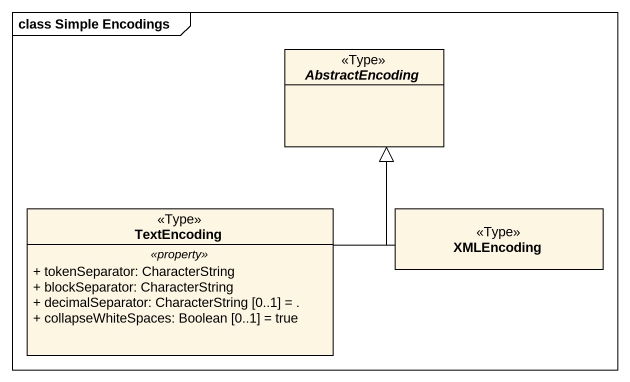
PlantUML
@startuml
mainframe class Simple Encodings
hide circle
hide empty members
skinparam classAttributeIconSize 0
abstract class AbstractEncoding <<Type>>
class TextEncoding <<Type>> {
  .. <<property>> ..
  + tokenSeparator: CharacterString
  + blockSeparator: CharacterString
  + decimalSeparator: CharacterString [0..1] = .
  + collapseWhiteSpaces: Boolean [0..1] = true
}
class XMLEncoding <<Type>>
TextEncoding -up-|> AbstractEncoding
XMLEncoding -up-|> AbstractEncoding
@enduml
